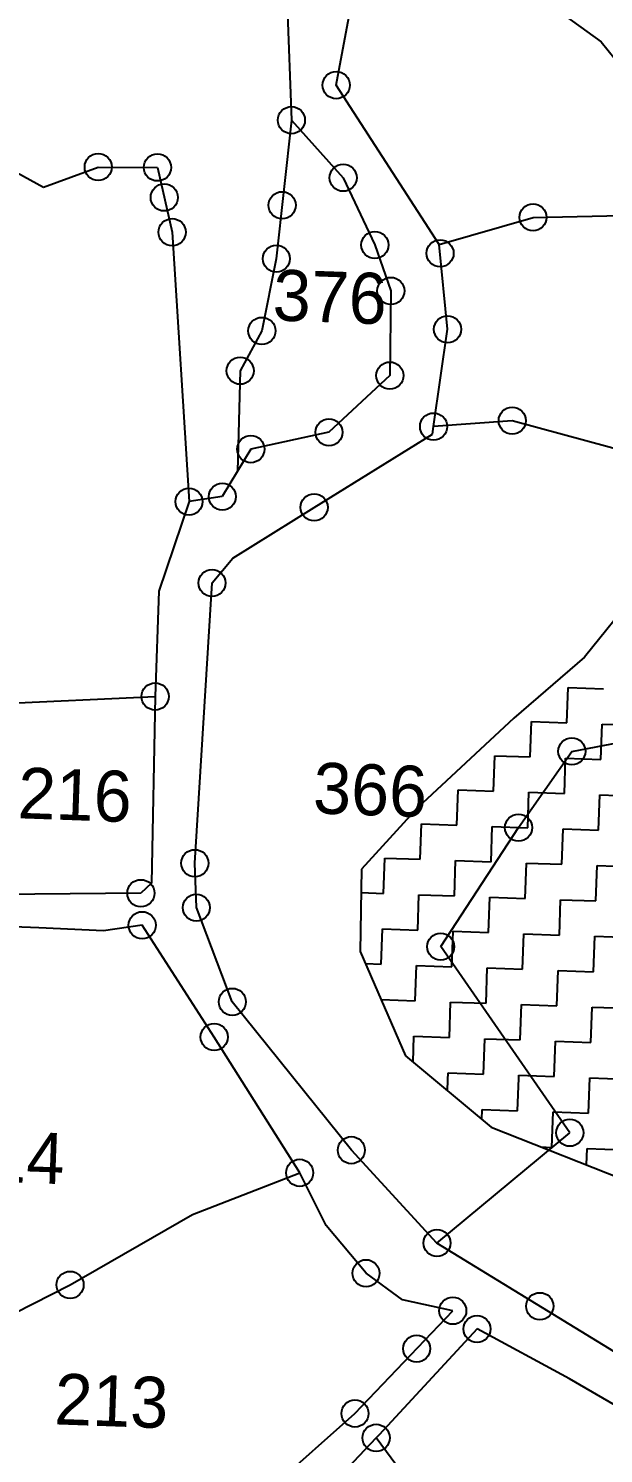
# Model space of a CAD drawing. Header units: metres. Extents: x 287345 to 291891, y 1993918 to 1999987.
# Drawn here: x 289180.4 to 289343.8, y 1997532 to 1997937 of the extents above; entities that cross this region are included whole.
import ezdxf
from ezdxf.enums import TextEntityAlignment as Align

# ---------------------------------------------------------------- set-up
doc = ezdxf.new("R2010")
doc.units = ezdxf.units.M
doc.header["$MEASUREMENT"] = 0
for name, color, linetype in [('POLY_HATCH', 12, 'Continuous'), ('POLY_PARCEL', 6, 'Continuous'), ('POLY_ROAD', 30, 'Continuous'), ('TEXT_PARCEL', 7, 'Continuous')]:
    doc.layers.add(name, color=color, linetype=linetype)
doc.styles.add('TEXT_MAP', font='')
doc.styles.get('TEXT_MAP').set_extended_font_data('Kruti Dev 050')

msp = doc.modelspace()

# ---------------------------------------------------------------- linework, layer by layer
for centre in [(289267.84, 1997920.91), (289255.12, 1997910.96), (289200.24, 1997897.63), (289217.07, 1997897.52), (289269.82, 1997894.59), (289219, 1997888.99), (289252.48, 1997886.77), (289323.75, 1997883.33), (289221.23, 1997879.11), (289278.83, 1997875.49), (289250.82, 1997871.58), (289297.35, 1997873.11), (289283.36, 1997862.42), (289246.73, 1997851.06), (289299.47, 1997851.51), (289240.56, 1997839.74), (289283.09, 1997838.36), (289265.79, 1997822.25), (289295.5, 1997823.87), (289317.85, 1997825.54), (289243.59, 1997817.46), (289226.03, 1997802.53), (289235.48, 1997803.95), (289261.57, 1997800.91), (289232.56, 1997779.42), (289216.4, 1997747.15), (289334.78, 1997731.56), (289319.64, 1997709.89), (289227.68, 1997699.77), (289212.36, 1997691.24), (289228.12, 1997687.14), (289212.73, 1997682.14), (289297.53, 1997676.06), (289238.33, 1997660.36), (289233.18, 1997650.37), (289334.21, 1997623.17), (289272.14, 1997618.21), (289257.47, 1997611.77), (289296.46, 1997591.82), (289276.31, 1997583.23), (289192.24, 1997579.92), (289300.95, 1997572.58), (289325.68, 1997573.86), (289307.84, 1997567.4), (289290.7, 1997561.8), (289273.17, 1997543.38), (289279.18, 1997536.45)]:
    msp.add_circle(centre, 3.85)
at = {"layer": 'POLY_HATCH'}
for p, q in [((289318.75, 1997950.8), (289343.15, 1997933.26)), ((289343.15, 1997933.26), (289367.12, 1997903.23)), ((289360.17, 1997785.36), (289338.35, 1997758.34)), ((289338.35, 1997758.34), (289318.27, 1997740.99)), ((289318.27, 1997740.99), (289290.96, 1997715.55)), ((289290.96, 1997715.55), (289275.04, 1997698.05)), ((289275.04, 1997698.05), (289274.67, 1997674.68)), ((289274.67, 1997674.68), (289287.52, 1997645.04)), ((289287.52, 1997645.04), (289311.83, 1997624.73)), ((289311.83, 1997624.73), (289354.34, 1997607.94))]:
    msp.add_line(p, q, dxfattribs=at)
at = {"layer": 'POLY_HATCH', "linetype": 'Continuous'}
for p, q in [((289333.36, 1997739.68), (289333.72, 1997749.73)), ((289333.72, 1997749.73), (289343.77, 1997749.37)), ((289322.95, 1997729.98), (289323.31, 1997740.03)), ((289323.31, 1997740.03), (289333.36, 1997739.68)), ((289343.06, 1997729.27), (289343.41, 1997739.32)), ((289343.41, 1997739.32), (289353.47, 1997738.96)), ((289312.54, 1997720.28), (289312.89, 1997730.33)), ((289312.89, 1997730.33), (289322.95, 1997729.98)), ((289332.65, 1997719.57), (289333, 1997729.62)), ((289333, 1997729.62), (289343.06, 1997729.27)), ((289302.13, 1997710.58), (289302.48, 1997720.63)), ((289302.48, 1997720.63), (289312.54, 1997720.28)), ((289322.24, 1997709.87), (289322.59, 1997719.92)), ((289322.59, 1997719.92), (289332.65, 1997719.57)), ((289342.35, 1997709.16), (289342.7, 1997719.21)), ((289342.7, 1997719.21), (289352.76, 1997718.85)), ((289291.72, 1997700.88), (289292.07, 1997710.93)), ((289292.07, 1997710.93), (289302.13, 1997710.58)), ((289311.83, 1997700.17), (289312.18, 1997710.22)), ((289312.18, 1997710.22), (289322.24, 1997709.87)), ((289331.94, 1997699.46), (289332.29, 1997709.51)), ((289332.29, 1997709.51), (289342.35, 1997709.16)), ((289281.31, 1997691.18), (289281.66, 1997701.24)), ((289281.66, 1997701.24), (289291.72, 1997700.88)), ((289301.42, 1997690.47), (289301.77, 1997700.52)), ((289301.77, 1997700.52), (289311.83, 1997700.17)), ((289321.53, 1997689.76), (289321.88, 1997699.81)), ((289321.88, 1997699.81), (289331.94, 1997699.46)), ((289341.64, 1997689.05), (289341.99, 1997699.1)), ((289341.99, 1997699.1), (289352.05, 1997698.75)), ((289274.94, 1997691.41), (289281.31, 1997691.18)), ((289291.01, 1997680.77), (289291.36, 1997690.83)), ((289291.36, 1997690.83), (289301.42, 1997690.47)), ((289311.12, 1997680.06), (289311.47, 1997690.11)), ((289311.47, 1997690.11), (289321.53, 1997689.76)), ((289331.23, 1997679.35), (289331.58, 1997689.4)), ((289331.58, 1997689.4), (289341.64, 1997689.05)), ((289280.6, 1997671.07), (289280.95, 1997681.13)), ((289280.95, 1997681.13), (289291.01, 1997680.77)), ((289300.71, 1997670.36), (289301.06, 1997680.42)), ((289301.06, 1997680.42), (289311.12, 1997680.06)), ((289320.81, 1997669.65), (289321.17, 1997679.7)), ((289321.17, 1997679.7), (289331.23, 1997679.35)), ((289340.92, 1997668.94), (289341.28, 1997678.99)), ((289341.28, 1997678.99), (289351.33, 1997678.64)), ((289276.16, 1997671.23), (289280.6, 1997671.07)), ((289290.3, 1997660.66), (289290.65, 1997670.72)), ((289290.65, 1997670.72), (289300.71, 1997670.36)), ((289310.4, 1997659.95), (289310.76, 1997670.01)), ((289310.76, 1997670.01), (289320.81, 1997669.65)), ((289330.51, 1997659.24), (289330.87, 1997669.29)), ((289330.87, 1997669.29), (289340.92, 1997668.94)), ((289280.6, 1997661.01), (289290.3, 1997660.66)), ((289299.99, 1997650.25), (289300.35, 1997660.31)), ((289300.35, 1997660.31), (289310.4, 1997659.95)), ((289320.1, 1997649.54), (289320.46, 1997659.6)), ((289320.46, 1997659.6), (289330.51, 1997659.24)), ((289340.21, 1997648.83), (289340.57, 1997658.88)), ((289340.57, 1997658.88), (289350.62, 1997658.53)), ((289289.68, 1997643.24), (289289.94, 1997650.61)), ((289289.94, 1997650.61), (289299.99, 1997650.25)), ((289309.69, 1997639.84), (289310.05, 1997649.9)), ((289310.05, 1997649.9), (289320.1, 1997649.54)), ((289329.8, 1997639.13), (289330.16, 1997649.18)), ((289330.16, 1997649.18), (289340.21, 1997648.83)), ((289299.57, 1997638.19), (289299.64, 1997640.2)), ((289299.64, 1997640.2), (289309.69, 1997639.84)), ((289319.72, 1997638.64), (289319.75, 1997639.49)), ((289319.75, 1997639.49), (289329.8, 1997639.13)), ((289299.46, 1997635.07), (289299.57, 1997638.19)), ((289319.39, 1997629.43), (289319.72, 1997638.64)), ((289339.5, 1997628.72), (289339.86, 1997638.77)), ((289339.86, 1997638.77), (289349.91, 1997638.42)), ((289309.23, 1997626.9), (289309.34, 1997629.79)), ((289309.34, 1997629.79), (289319.39, 1997629.43)), ((289329.09, 1997619.02), (289329.45, 1997629.08)), ((289329.45, 1997629.08), (289339.5, 1997628.72)), ((289326, 1997619.13), (289329.09, 1997619.02)), ((289338.98, 1997614), (289339.14, 1997618.67)), ((289339.14, 1997618.67), (289349.2, 1997618.31))]:
    msp.add_line(p, q, dxfattribs=at)
at = {"layer": 'POLY_PARCEL'}
for p, q in [((289255.12, 1997910.96), (289250.82, 1997871.58)), ((289177.11, 1997896.05), (289184.66, 1997891.94)), ((289184.66, 1997891.94), (289200.24, 1997897.63)), ((289200.24, 1997897.63), (289217.07, 1997897.52)), ((289217.07, 1997897.52), (289221.23, 1997879.11)), ((289297.1, 1997875.66), (289323.75, 1997883.33)), ((289323.75, 1997883.33), (289368.88, 1997884.35)), ((289221.23, 1997879.11), (289226.03, 1997802.53)), ((289250.82, 1997871.58), (289246.73, 1997851.06)), ((289246.73, 1997851.06), (289240.56, 1997839.74)), ((289240.56, 1997839.74), (289239.84, 1997811.2)), ((289317.85, 1997825.54), (289295.5, 1997823.87)), ((289364.45, 1997812.79), (289317.85, 1997825.54)), ((289170.75, 1997745.05), (289216.4, 1997747.15)), ((289334.78, 1997731.56), (289372.28, 1997738.72)), ((289319.64, 1997709.89), (289334.78, 1997731.56)), ((289297.53, 1997676.06), (289319.64, 1997709.89)), ((289334.21, 1997623.17), (289297.53, 1997676.06)), ((289296.46, 1997591.82), (289334.21, 1997623.17)), ((289227.01, 1997599.9), (289257.47, 1997611.77)), ((289192.24, 1997579.92), (289227.01, 1997599.9)), ((289133.39, 1997550.02), (289192.24, 1997579.92)), ((289296.66, 1997512.79), (289279.18, 1997536.45))]:
    msp.add_line(p, q, dxfattribs=at)
at = {"layer": 'POLY_ROAD'}
for p, q in [((289253.94, 1997943.76), (289255.12, 1997910.96)), ((289267.84, 1997920.91), (289271.45, 1997940.15)), ((289297.1, 1997875.66), (289267.84, 1997920.91)), ((289255.12, 1997910.96), (289269.82, 1997894.59)), ((289269.82, 1997894.59), (289278.83, 1997875.49)), ((289278.83, 1997875.49), (289283.36, 1997862.42)), ((289299.47, 1997851.51), (289297.1, 1997875.66)), ((289283.36, 1997862.42), (289283.09, 1997838.36)), ((289295.5, 1997823.87), (289299.47, 1997851.51)), ((289283.09, 1997838.36), (289265.79, 1997822.25)), ((289265.79, 1997822.25), (289243.59, 1997817.46)), ((289261.57, 1997800.91), (289295.19, 1997821.73)), ((289295.19, 1997821.73), (289295.5, 1997823.87)), ((289243.59, 1997817.46), (289239.84, 1997811.2)), ((289239.84, 1997811.2), (289235.48, 1997803.95)), ((289226.03, 1997802.53), (289217.45, 1997777.05)), ((289235.48, 1997803.95), (289226.03, 1997802.53)), ((289238.44, 1997786.47), (289261.57, 1997800.91)), ((289232.56, 1997779.42), (289238.44, 1997786.47)), ((289227.68, 1997699.77), (289232.56, 1997779.42)), ((289217.45, 1997777.05), (289216.4, 1997747.15)), ((289216.4, 1997747.15), (289215.4, 1997694.07)), ((289228.12, 1997687.14), (289227.68, 1997699.77)), ((289215.4, 1997694.07), (289212.36, 1997691.24)), ((289212.36, 1997691.24), (289172.12, 1997690.91)), ((289238.33, 1997660.36), (289228.12, 1997687.14)), ((289183.37, 1997681.45), (289152.92, 1997682.53)), ((289201.75, 1997680.52), (289183.37, 1997681.45)), ((289212.73, 1997682.14), (289201.75, 1997680.52)), ((289233.18, 1997650.37), (289212.73, 1997682.14)), ((289272.14, 1997618.21), (289238.33, 1997660.36)), ((289257.47, 1997611.77), (289233.18, 1997650.37)), ((289296.46, 1997591.82), (289272.14, 1997618.21)), ((289265, 1997596.85), (289257.47, 1997611.77)), ((289276.31, 1997583.23), (289265, 1997596.85)), ((289386.8, 1997536.29), (289296.46, 1997591.82)), ((289286.68, 1997575.67), (289276.31, 1997583.23)), ((289300.95, 1997572.58), (289286.68, 1997575.67)), ((289273.17, 1997543.38), (289300.95, 1997572.58)), ((289307.84, 1997567.4), (289280.02, 1997537.34)), ((289334.08, 1997553.25), (289307.84, 1997567.4)), ((289374.1, 1997529.99), (289334.08, 1997553.25)), ((289242.59, 1997516.29), (289273.17, 1997543.38)), ((289279.18, 1997536.45), (289253.62, 1997509.48)), ((289280.02, 1997537.34), (289279.18, 1997536.45))]:
    msp.add_line(p, q, dxfattribs=at)

# ---------------------------------------------------------------- texts
at = {"layer": 'TEXT_PARCEL', "style": 'TEXT_MAP'}
for s, p in [('376', (289266.06, 1997860.74)), ('366', (289277.52, 1997720.65)), ('216', (289193.62, 1997719.23)), ('214', (289174.53, 1997616.45)), ('213', (289204.02, 1997546.97))]:
    msp.add_text(s, height=14.488, rotation=357.9734, dxfattribs=at).set_placement(p, align=Align.MIDDLE)

doc.saveas('drawing.dxf')
